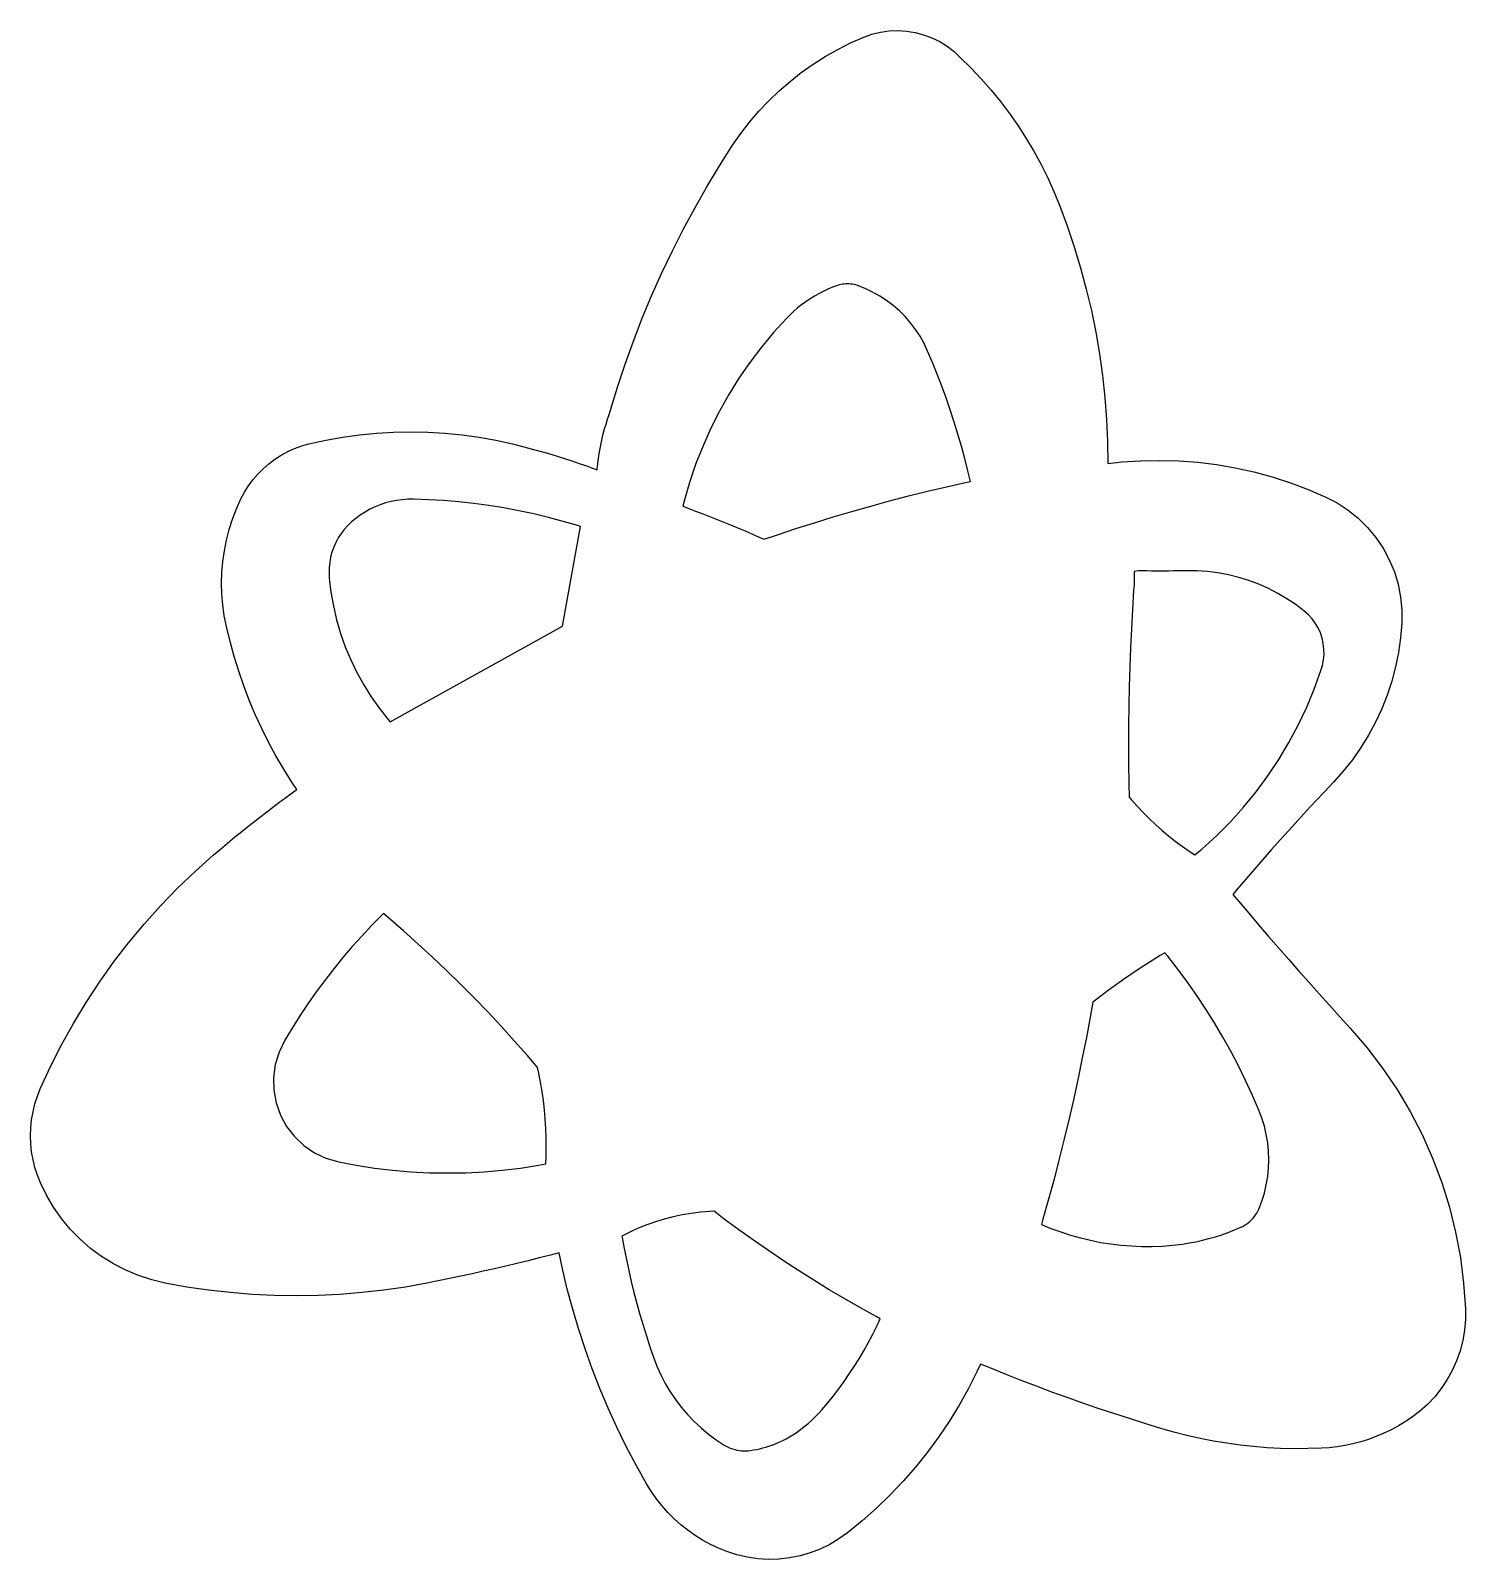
# Model space of a CAD drawing. Header units: millimetres. Extents: x -0.5 to 47.4, y -0.5 to 50.5.
import ezdxf

# ---------------------------------------------------------------- set-up
doc = ezdxf.new("R2010")
doc.units = ezdxf.units.MM
doc.layers.add('Group1', color=70, linetype='Continuous')

msp = doc.modelspace()

# ---------------------------------------------------------------- linework, layer by layer
at = {"layer": 'Group1'}
for points in [[(21.302, 34.647), (21.452, 34.592), (21.73, 34.488), (22.007, 34.383), (22.284, 34.276), (22.56, 34.166), (22.835, 34.055), (23.109, 33.941), (23.382, 33.826), (23.655, 33.708), (23.926, 33.588), (24.023, 33.545), (24.458, 33.695), (25.077, 33.901), (25.698, 34.1), (26.321, 34.292), (26.947, 34.477), (27.574, 34.656), (28.203, 34.827), (28.834, 34.991), (29.467, 35.147), (30.102, 35.297), (30.738, 35.44), (30.903, 35.475), (30.817, 35.833), (30.713, 36.243), (30.602, 36.65), (30.484, 37.056), (30.36, 37.46), (30.228, 37.862), (30.09, 38.262), (29.946, 38.659), (29.794, 39.054), (29.637, 39.446), (29.475, 39.83), (29.355, 40.083), (29.221, 40.322), (29.071, 40.552), (28.905, 40.77), (28.725, 40.977), (28.532, 41.171), (28.325, 41.351), (28.107, 41.516), (27.877, 41.666), (27.639, 41.8), (27.391, 41.917), (27.135, 42.017), (27.082, 42.034), (27.026, 42.048), (26.97, 42.059), (26.913, 42.067), (26.856, 42.072), (26.799, 42.074), (26.742, 42.072), (26.685, 42.067), (26.628, 42.059), (26.572, 42.048), (26.517, 42.034), (26.461, 42.016), (26.303, 41.957), (26.146, 41.891), (25.992, 41.819), (25.841, 41.741), (25.693, 41.658), (25.548, 41.568), (25.407, 41.473), (25.269, 41.372), (25.136, 41.267), (25.007, 41.155), (24.882, 41.039), (24.763, 40.919), (24.332, 40.447), (23.924, 39.956), (23.538, 39.447), (23.176, 38.921), (22.838, 38.38), (22.525, 37.823), (22.237, 37.252), (21.976, 36.669), (21.741, 36.075), (21.534, 35.471), (21.354, 34.858)], [(15.827, 34.5), (15.329, 34.593), (14.828, 34.673), (14.326, 34.741), (13.822, 34.796), (13.317, 34.838), (12.811, 34.868), (12.309, 34.884), (12.117, 34.882), (11.93, 34.868), (11.744, 34.843), (11.56, 34.806), (11.378, 34.758), (11.2, 34.698), (11.026, 34.628), (10.857, 34.547), (10.693, 34.456), (10.535, 34.355), (10.383, 34.244), (10.24, 34.125), (10.114, 34.004), (9.998, 33.874), (9.893, 33.736), (9.798, 33.59), (9.716, 33.437), (9.646, 33.278), (9.588, 33.113), (9.544, 32.945), (9.512, 32.774), (9.494, 32.601), (9.49, 32.427), (9.499, 32.251), (9.555, 31.784), (9.637, 31.319), (9.745, 30.858), (9.877, 30.405), (10.034, 29.959), (10.216, 29.522), (10.421, 29.097), (10.649, 28.683), (10.899, 28.282), (11.171, 27.896), (11.464, 27.525), (11.532, 27.448), (17.29, 30.643), (17.884, 33.971), (17.792, 34.001), (17.306, 34.144), (16.816, 34.275), (16.323, 34.394)]]:
    msp.add_lwpolyline(points, close=True, dxfattribs=at)
for points in [[(35.477, 36.813, 0), (35.486, 36.078, 0), (35.785, 36.108, 0), (35.953, 36.127, 0), (36.587, 36.169, 0), (37.222, 36.181, 0), (37.857, 36.163, 0), (38.491, 36.115, 0), (39.121, 36.037, 0), (39.747, 35.93, 0), (40.368, 35.793, 0), (40.981, 35.627, 0), (41.586, 35.432, 0), (42.181, 35.209, 0), (42.77, 34.955, 0), (43.15, 34.757, 0), (43.514, 34.519, 0), (43.853, 34.246, 0), (44.162, 33.941, 0), (44.44, 33.606, 0), (44.683, 33.245, 0), (44.889, 32.861, 0), (45.057, 32.459, 0), (45.183, 32.043, 0), (45.267, 31.615, 0), (45.309, 31.182, 0), (45.307, 30.751, 0), (45.266, 30.256, 0), (45.197, 29.769, 0), (45.099, 29.287, 0), (44.973, 28.811, 0), (44.819, 28.344, 0), (44.638, 27.887, 0), (44.43, 27.441, 0), (44.197, 27.008, 0), (43.939, 26.59, 0), (43.656, 26.187, 0), (43.35, 25.802, 0), (43.028, 25.442, 0), (42.723, 25.119, 0), (42.425, 24.801, 0), (42.128, 24.481, 0), (41.834, 24.159, 0), (41.54, 23.836, 0), (41.249, 23.512, 0), (40.958, 23.186, 0), (40.67, 22.859, 0), (40.383, 22.53, 0), (40.098, 22.2, 0), (39.814, 21.869, 0), (39.662, 21.689, 0), (39.862, 21.452, 0), (40.194, 21.063, 0), (40.526, 20.675, 0), (40.861, 20.288, 0), (41.196, 19.902, 0), (41.533, 19.517, 0), (41.871, 19.134, 0), (42.21, 18.751, 0), (42.55, 18.37, 0), (42.892, 17.99, 0), (43.235, 17.61, 0), (43.584, 17.227, 0), (44.142, 16.58, 0), (44.665, 15.895, 0), (45.148, 15.181, 0), (45.588, 14.44, 0), (45.984, 13.674, 0), (46.334, 12.886, 0), (46.639, 12.079, 0), (46.895, 11.256, 0), (47.103, 10.419, 0), (47.262, 9.571, 0), (47.371, 8.716, 0), (47.43, 7.852, 0), (47.429, 7.502, 0), (47.399, 7.15, 0), (47.339, 6.801, 0), (47.251, 6.459, 0), (47.134, 6.126, 0), (46.99, 5.804, 0), (46.819, 5.494, 0), (46.623, 5.201, 0), (46.404, 4.924, 0), (46.162, 4.667, 0), (45.899, 4.432, 0), (45.622, 4.221, 0), (45.395, 4.072, 0), (45.165, 3.935, 0), (44.929, 3.809, 0), (44.687, 3.695, 0), (44.44, 3.592, 0), (44.189, 3.5, 0), (43.934, 3.42, 0), (43.675, 3.353, 0), (43.414, 3.297, 0), (43.15, 3.254, 0), (42.884, 3.223, 0), (42.62, 3.204, 0), (42.166, 3.19, 0), (41.713, 3.188, 0), (41.261, 3.199, 0), (40.809, 3.223, 0), (40.358, 3.259, 0), (39.909, 3.308, 0), (39.46, 3.37, 0), (39.014, 3.445, 0), (38.57, 3.532, 0), (38.129, 3.631, 0), (37.69, 3.743, 0), (37.258, 3.867, 0), (36.732, 4.028, 0), (36.211, 4.192, 0), (35.69, 4.361, 0), (35.172, 4.535, 0), (34.654, 4.712, 0), (34.139, 4.895, 0), (33.625, 5.081, 0), (33.112, 5.273, 0), (32.601, 5.468, 0), (32.092, 5.668, 0), (31.585, 5.872, 0), (31.238, 6.015, 0), (31.12, 5.757, 0), (30.835, 5.193, 0), (30.526, 4.641, 0), (30.195, 4.102, 0), (29.841, 3.578, 0), (29.466, 3.069, 0), (29.07, 2.576, 0), (28.654, 2.1, 0), (28.218, 1.642, 0), (27.764, 1.202, 0), (27.292, 0.782, 0), (26.798, 0.379, 0), (26.514, 0.175, 0), (26.209, -0.007, 0), (25.889, -0.162, 0), (25.558, -0.289, 0), (25.217, -0.388, 0), (24.869, -0.458, 0), (24.516, -0.498, 0), (24.161, -0.508, 0), (23.807, -0.487, 0), (23.456, -0.437, 0), (23.11, -0.357, 0), (22.775, -0.248, 0), (22.495, -0.135, 0), (22.225, -0.007, 0), (21.963, 0.136, 0), (21.709, 0.294, 0), (21.465, 0.466, 0), (21.231, 0.652, 0), (21.008, 0.852, 0), (20.798, 1.064, 0), (20.599, 1.287, 0), (20.414, 1.522, 0), (20.243, 1.767, 0), (20.088, 2.019, 0), (19.74, 2.64, 0), (19.412, 3.267, 0), (19.102, 3.903, 0), (18.809, 4.547, 0), (18.534, 5.199, 0), (18.277, 5.858, 0), (18.038, 6.525, 0), (17.818, 7.198, 0), (17.617, 7.876, 0), (17.435, 8.56, 0), (17.271, 9.249, 0), (17.171, 9.728, 0), (16.881, 9.651, 0), (16.509, 9.556, 0), (16.136, 9.463, 0), (15.763, 9.371, 0), (15.389, 9.282, 0), (15.015, 9.195, 0), (14.641, 9.11, 0), (14.266, 9.027, 0), (13.89, 8.946, 0), (13.514, 8.867, 0), (13.138, 8.79, 0), (12.758, 8.715, 0), (12.04, 8.586, 0), (11.315, 8.481, 0), (10.587, 8.398, 0), (9.856, 8.339, 0), (9.125, 8.304, 0), (8.392, 8.292, 0), (7.66, 8.304, 0), (6.928, 8.339, 0), (6.197, 8.398, 0), (5.469, 8.481, 0), (4.744, 8.586, 0), (4.017, 8.716, 0), (3.573, 8.822, 0), (3.132, 8.965, 0), (2.704, 9.143, 0), (2.292, 9.355, 0), (1.899, 9.6, 0), (1.526, 9.875, 0), (1.177, 10.18, 0), (0.853, 10.512, 0), (0.557, 10.869, 0), (0.29, 11.248, 0), (0.055, 11.648, 0), (-0.147, 12.064, 0), (-0.246, 12.315, 0), (-0.328, 12.571, 0), (-0.392, 12.832, 0), (-0.438, 13.097, 0), (-0.465, 13.365, 0), (-0.474, 13.633, 0), (-0.465, 13.902, 0), (-0.438, 14.169, 0), (-0.392, 14.434, 0), (-0.328, 14.695, 0), (-0.246, 14.951, 0), (-0.149, 15.197, 0), (0.193, 15.942, 0), (0.561, 16.67, 0), (0.956, 17.384, 0), (1.377, 18.082, 0), (1.825, 18.764, 0), (2.297, 19.429, 0), (2.795, 20.075, 0), (3.316, 20.702, 0), (3.86, 21.309, 0), (4.427, 21.895, 0), (5.016, 22.459, 0), (5.622, 22.997, 0), (5.862, 23.2, 0), (6.099, 23.399, 0), (6.338, 23.597, 0), (6.579, 23.792, 0), (6.821, 23.986, 0), (7.064, 24.178, 0), (7.309, 24.368, 0), (7.555, 24.557, 0), (7.803, 24.743, 0), (8.051, 24.928, 0), (8.301, 25.112, 0), (8.415, 25.194, 0), (8.253, 25.435, 0), (7.979, 25.871, 0), (7.719, 26.317, 0), (7.474, 26.771, 0), (7.244, 27.232, 0), (7.028, 27.701, 0), (6.828, 28.176, 0), (6.643, 28.658, 0), (6.474, 29.145, 0), (6.321, 29.638, 0), (6.184, 30.135, 0), (6.062, 30.639, 0), (5.992, 30.993, 0), (5.943, 31.353, 0), (5.913, 31.716, 0), (5.904, 32.079, 0), (5.915, 32.443, 0), (5.946, 32.805, 0), (5.997, 33.165, 0), (6.069, 33.521, 0), (6.16, 33.873, 0), (6.27, 34.219, 0), (6.4, 34.558, 0), (6.549, 34.892, 0), (6.666, 35.113, 0), (6.799, 35.326, 0), (6.948, 35.529, 0), (7.111, 35.721, 0), (7.288, 35.9, 0), (7.478, 36.065, 0), (7.679, 36.216, 0), (7.891, 36.351, 0), (8.112, 36.471, 0), (8.342, 36.574, 0), (8.578, 36.66, 0), (8.816, 36.727, 0), (9.378, 36.851, 0), (9.941, 36.952, 0), (10.507, 37.031, 0), (11.076, 37.088, 0), (11.647, 37.122, 0), (12.218, 37.133, 0), (12.79, 37.122, 0), (13.361, 37.088, 0), (13.93, 37.031, 0), (14.496, 36.952, 0), (15.059, 36.851, 0), (15.614, 36.728, 0), (15.867, 36.666, 0), (16.116, 36.601, 0), (16.364, 36.534, 0), (16.612, 36.465, 0), (16.859, 36.393, 0), (17.105, 36.318, 0), (17.351, 36.241, 0), (17.596, 36.162, 0), (17.839, 36.08, 0), (18.082, 35.995, 0), (18.325, 35.908, 0), (18.434, 35.868, 0), (18.439, 35.899, 0), (18.46, 36.08, 0), (18.483, 36.246, 0), (18.509, 36.412, 0), (18.539, 36.577, 0), (18.572, 36.742, 0), (18.609, 36.905, 0), (18.648, 37.068, 0), (18.691, 37.23, 0), (18.738, 37.392, 0), (18.787, 37.552, 0), (18.84, 37.711, 0), (18.891, 37.854, 0), (19.122, 38.618, 0), (19.378, 39.393, 0), (19.653, 40.161, 0), (19.947, 40.922, 0), (20.26, 41.676, 0), (20.592, 42.421, 0), (20.942, 43.157, 0), (21.311, 43.885, 0), (21.698, 44.603, 0), (22.102, 45.311, 0), (22.525, 46.009, 0), (22.966, 46.698, 0), (23.238, 47.09, 0), (23.531, 47.471, 0), (23.842, 47.836, 0), (24.172, 48.185, 0), (24.518, 48.517, 0), (24.881, 48.832, 0), (25.258, 49.128, 0), (25.65, 49.405, 0), (26.055, 49.661, 0), (26.472, 49.898, 0), (26.901, 50.113, 0), (27.345, 50.309, 0), (27.615, 50.404, 0), (27.899, 50.474, 0), (28.188, 50.515, 0), (28.48, 50.527, 0), (28.771, 50.509, 0), (29.06, 50.463, 0), (29.342, 50.388, 0), (29.616, 50.286, 0), (29.878, 50.157, 0), (30.126, 50.002, 0), (30.357, 49.823, 0), (30.563, 49.629, 0), (30.919, 49.279, 0), (31.262, 48.916, 0), (31.592, 48.541, 0), (31.908, 48.154, 0), (32.209, 47.756, 0), (32.495, 47.347, 0), (32.766, 46.928, 0), (33.022, 46.499, 0), (33.261, 46.06, 0), (33.484, 45.614, 0), (33.691, 45.159, 0), (33.88, 44.697, 0), (34.136, 44.008, 0), (34.37, 43.312, 0), (34.583, 42.608, 0), (34.773, 41.899, 0), (34.941, 41.183, 0), (35.087, 40.463, 0), (35.211, 39.739, 0), (35.311, 39.011, 0), (35.389, 38.28, 0), (35.444, 37.547, 0)], [(36.366, 32.475, 0), (36.368, 32.438, 0), (36.37, 32.401, 0), (36.372, 32.364, 0), (36.373, 32.327, 0), (36.373, 32.29, 0), (36.373, 32.253, 0), (36.373, 32.216, 0), (36.373, 32.179, 0), (36.372, 32.142, 0), (36.37, 32.105, 0), (36.368, 32.068, 0), (36.366, 32.031, 0), (36.353, 31.846, 0), (36.313, 31.203, 0), (36.279, 30.56, 0), (36.25, 29.917, 0), (36.226, 29.273, 0), (36.207, 28.63, 0), (36.194, 27.986, 0), (36.186, 27.342, 0), (36.183, 26.698, 0), (36.185, 26.054, 0), (36.193, 25.41, 0), (36.202, 24.941, 0), (36.279, 24.851, 0), (36.471, 24.638, 0), (36.67, 24.429, 0), (36.873, 24.226, 0), (37.083, 24.029, 0), (37.297, 23.838, 0), (37.517, 23.652, 0), (37.741, 23.473, 0), (37.971, 23.3, 0), (38.205, 23.133, 0), (38.392, 23.007, 0), (38.632, 23.206, 0), (39.119, 23.65, 0), (39.584, 24.116, 0), (40.025, 24.605, 0), (40.442, 25.115, 0), (40.834, 25.645, 0), (41.2, 26.193, 0), (41.539, 26.759, 0), (41.85, 27.34, 0), (42.132, 27.936, 0), (42.385, 28.545, 0), (42.607, 29.161, 0), (42.66, 29.337, 0), (42.695, 29.517, 0), (42.711, 29.7, 0), (42.708, 29.883, 0), (42.686, 30.066, 0), (42.646, 30.245, 0), (42.587, 30.419, 0), (42.511, 30.586, 0), (42.418, 30.744, 0), (42.309, 30.892, 0), (42.186, 31.027, 0), (42.049, 31.15, 0), (41.767, 31.364, 0), (41.473, 31.561, 0), (41.168, 31.74, 0), (40.853, 31.902, 0), (40.53, 32.045, 0), (40.199, 32.169, 0), (39.861, 32.274, 0), (39.517, 32.358, 0), (39.169, 32.423, 0), (38.818, 32.467, 0), (38.465, 32.491, 0), (38.111, 32.494, 0), (37.966, 32.491, 0), (37.821, 32.489, 0), (37.675, 32.487, 0), (37.53, 32.486, 0), (37.384, 32.485, 0), (37.239, 32.485, 0), (37.093, 32.485, 0), (36.948, 32.486, 0), (36.802, 32.487, 0), (36.657, 32.489, 0), (36.511, 32.491, 0)], [(16.486, 12.651, 0), (16.729, 12.697, 0), (16.738, 12.951, 0), (16.742, 13.261, 0), (16.738, 13.571, 0), (16.726, 13.881, 0), (16.707, 14.19, 0), (16.68, 14.499, 0), (16.645, 14.807, 0), (16.602, 15.114, 0), (16.552, 15.42, 0), (16.495, 15.725, 0), (16.454, 15.915, 0), (16.106, 16.32, 0), (15.674, 16.809, 0), (15.235, 17.291, 0), (14.789, 17.767, 0), (14.336, 18.236, 0), (13.877, 18.698, 0), (13.41, 19.154, 0), (12.937, 19.602, 0), (12.457, 20.043, 0), (11.971, 20.478, 0), (11.478, 20.905, 0), (11.305, 21.05, 0), (11.262, 21.008, 0), (10.922, 20.663, 0), (10.591, 20.31, 0), (10.268, 19.95, 0), (9.953, 19.582, 0), (9.647, 19.206, 0), (9.351, 18.823, 0), (9.063, 18.434, 0), (8.784, 18.037, 0), (8.515, 17.634, 0), (8.256, 17.225, 0), (8.014, 16.824, 0), (7.82, 16.422, 0), (7.696, 16.011, 0), (7.638, 15.585, 0), (7.648, 15.154, 0), (7.725, 14.731, 0), (7.868, 14.326, 0), (8.072, 13.948, 0), (8.334, 13.607, 0), (8.646, 13.311, 0), (9, 13.069, 0), (9.388, 12.885, 0), (9.814, 12.761, 0), (10.401, 12.651, 0), (11.005, 12.558, 0), (11.612, 12.485, 0), (12.221, 12.433, 0), (12.832, 12.402, 0), (13.443, 12.392, 0), (14.055, 12.402, 0), (14.665, 12.433, 0), (15.274, 12.485, 0), (15.881, 12.558, 0)], [(33.273, 10.672, 0), (33.592, 10.541, 0), (33.917, 10.423, 0), (34.245, 10.317, 0), (34.577, 10.224, 0), (34.913, 10.144, 0), (35.251, 10.077, 0), (35.592, 10.023, 0), (35.934, 9.982, 0), (36.278, 9.955, 0), (36.623, 9.94, 0), (36.968, 9.939, 0), (37.313, 9.952, 0), (37.537, 9.967, 0), (37.762, 9.99, 0), (37.985, 10.019, 0), (38.208, 10.055, 0), (38.429, 10.097, 0), (38.649, 10.147, 0), (38.868, 10.202, 0), (39.084, 10.265, 0), (39.299, 10.333, 0), (39.512, 10.408, 0), (39.722, 10.49, 0), (39.93, 10.578, 0), (39.995, 10.609, 0), (40.059, 10.645, 0), (40.121, 10.684, 0), (40.179, 10.728, 0), (40.235, 10.774, 0), (40.288, 10.825, 0), (40.338, 10.878, 0), (40.384, 10.935, 0), (40.427, 10.994, 0), (40.466, 11.056, 0), (40.5, 11.12, 0), (40.531, 11.186, 0), (40.633, 11.45, 0), (40.717, 11.719, 0), (40.783, 11.994, 0), (40.83, 12.272, 0), (40.859, 12.553, 0), (40.868, 12.836, 0), (40.859, 13.118, 0), (40.83, 13.399, 0), (40.783, 13.677, 0), (40.717, 13.952, 0), (40.633, 14.222, 0), (40.531, 14.485, 0), (40.319, 14.983, 0), (40.092, 15.479, 0), (39.852, 15.969, 0), (39.599, 16.453, 0), (39.334, 16.929, 0), (39.056, 17.399, 0), (38.766, 17.861, 0), (38.465, 18.316, 0), (38.151, 18.762, 0), (37.826, 19.2, 0), (37.49, 19.629, 0), (37.396, 19.743, 0), (37.239, 19.649, 0), (36.99, 19.496, 0), (36.744, 19.341, 0), (36.499, 19.182, 0), (36.257, 19.02, 0), (36.017, 18.856, 0), (35.778, 18.688, 0), (35.542, 18.517, 0), (35.308, 18.343, 0), (35.077, 18.166, 0), (34.989, 18.098, 0), (34.901, 17.598, 0), (34.774, 16.917, 0), (34.64, 16.237, 0), (34.499, 15.559, 0), (34.351, 14.881, 0), (34.197, 14.206, 0), (34.036, 13.532, 0), (33.869, 12.86, 0), (33.695, 12.189, 0), (33.514, 11.52, 0), (33.326, 10.853, 0)], [(27.765, 7.254, 0), (27.894, 7.527, 0), (27.76, 7.599, 0), (27.232, 7.891, 0), (26.708, 8.19, 0), (26.189, 8.497, 0), (25.674, 8.812, 0), (25.164, 9.134, 0), (24.659, 9.463, 0), (24.158, 9.8, 0), (23.662, 10.144, 0), (23.171, 10.495, 0), (22.686, 10.853, 0), (22.343, 11.113, 0), (22.195, 11.107, 0), (21.888, 11.083, 0), (21.583, 11.045, 0), (21.28, 10.994, 0), (20.979, 10.93, 0), (20.681, 10.852, 0), (20.386, 10.762, 0), (20.096, 10.66, 0), (19.811, 10.545, 0), (19.53, 10.417, 0), (19.27, 10.286, 0), (19.277, 10.241, 0), (19.344, 9.87, 0), (19.417, 9.5, 0), (19.495, 9.132, 0), (19.579, 8.765, 0), (19.669, 8.399, 0), (19.765, 8.034, 0), (19.866, 7.672, 0), (19.973, 7.31, 0), (20.085, 6.951, 0), (20.203, 6.593, 0), (20.325, 6.241, 0), (20.438, 5.942, 0), (20.569, 5.65, 0), (20.716, 5.366, 0), (20.878, 5.091, 0), (21.057, 4.826, 0), (21.25, 4.572, 0), (21.457, 4.328, 0), (21.678, 4.098, 0), (21.912, 3.88, 0), (22.158, 3.676, 0), (22.416, 3.486, 0), (22.683, 3.312, 0), (22.75, 3.274, 0), (22.818, 3.24, 0), (22.888, 3.209, 0), (22.96, 3.183, 0), (23.033, 3.162, 0), (23.107, 3.144, 0), (23.183, 3.131, 0), (23.259, 3.122, 0), (23.335, 3.117, 0), (23.411, 3.117, 0), (23.487, 3.121, 0), (23.563, 3.13, 0), (23.667, 3.146, 0), (23.77, 3.166, 0), (23.872, 3.188, 0), (23.974, 3.214, 0), (24.075, 3.242, 0), (24.175, 3.274, 0), (24.274, 3.308, 0), (24.372, 3.345, 0), (24.468, 3.386, 0), (24.564, 3.429, 0), (24.658, 3.474, 0), (24.751, 3.523, 0), (24.863, 3.586, 0), (24.973, 3.652, 0), (25.081, 3.722, 0), (25.186, 3.795, 0), (25.29, 3.871, 0), (25.391, 3.95, 0), (25.49, 4.032, 0), (25.586, 4.117, 0), (25.679, 4.205, 0), (25.77, 4.295, 0), (25.858, 4.389, 0), (25.944, 4.485, 0), (26.138, 4.716, 0), (26.327, 4.951, 0), (26.511, 5.192, 0), (26.688, 5.436, 0), (26.86, 5.684, 0), (27.026, 5.937, 0), (27.186, 6.193, 0), (27.34, 6.453, 0), (27.488, 6.717, 0), (27.63, 6.984, 0)]]:
    msp.add_polyline3d(points, close=True, dxfattribs=at)

doc.saveas('drawing.dxf')
